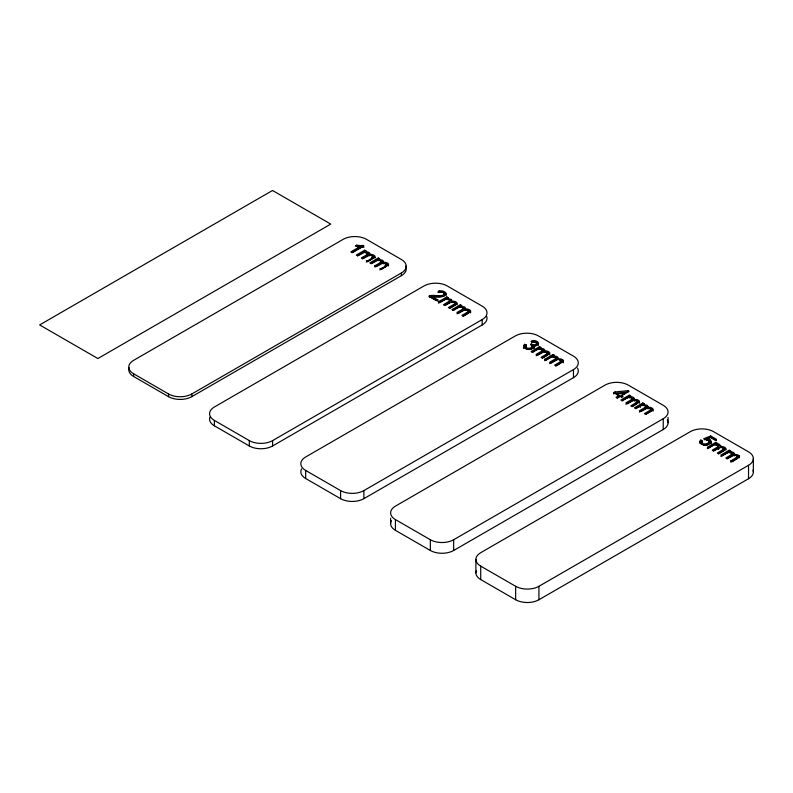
<?xml version="1.0" encoding="UTF-8"?>
<svg xmlns="http://www.w3.org/2000/svg" width="793" height="793" viewBox="0 0 793 793"><rect width="100%" height="100%" fill="white"/><g stroke="black" fill="none" stroke-linecap="round" stroke-linejoin="round"><path stroke-width="1.19" d="M475.899 559.402L475.899 572.853M668.063 422.768L668.063 417.396M753.35 472.013L753.35 458.572M632.437 398.671C630.326 395.152 624.359 399.474 622.297 400.852L620.86 400.029L629.295 395.162L630.574 395.905L630.574 397.243M645.978 406.492C643.916 402.973 637.83 407.275 635.837 408.673L634.4 407.85L642.836 402.983L644.114 403.716L644.114 405.064L642.925 405.748L642.836 402.983M732.425 455.053L731.592 454.092M732.425 453.715C730.313 450.186 724.316 454.498 722.274 455.896L720.847 455.063L729.273 450.196L730.551 450.939L730.551 452.278M558.302 359.546L557.618 358.277L555.477 357.336M367.883 255.059L367.308 254.186M381.423 262.88L381.017 262.116M556.21 358.059C554.029 354.293 548.141 359.021 546.08 360.181L544.652 359.358L544.652 360.706L554.357 355.234L554.357 356.572L553.177 357.256L553.078 354.491L544.652 359.358M556.21 359.407L555.467 358.426M632.427 400.078L631.605 399.057M645.968 407.899L645.066 406.839M720.906 447.649C721.194 444.308 715.355 446.261 715.831 443.802L717.011 443.118L717.011 444.467L715.831 445.151M538.497 345.322L538.05 343.627L535.731 342.239M734.387 455.598L733.416 453.715L730.006 452.912M374.772 257.279L367.734 261.64L366.316 260.828C369.766 260.808 376.288 255.247 370.133 255.187A2.31 1.328 0 0 0 369.528 255.237L362.748 258.766L361.321 257.943L366.802 254.781A3.717 2.151 0 0 0 367.952 253.77M388.312 265.1L381.274 269.461L379.857 268.639C383.366 268.639 389.789 263.028 383.673 262.998A2.31 1.328 0 0 0 383.069 263.048L376.288 266.587L374.861 265.754L374.861 267.072L380.343 263.91L380.343 262.592L374.861 265.754M388.52 266.002A3.053 1.764 0 0 0 388.045 264.852L386.875 264.079A4.015 2.32 0 0 0 384.952 263.603L383.217 263.643L383.495 261.353L382.533 260.243L378.38 259.42L379.56 258.736L379.56 260.045M451.822 302.529L451.544 300.854L448.471 299.665M639.525 403.201A3.053 1.764 0 0 0 639.049 402.051L637.889 401.278A4.015 2.32 0 0 0 635.956 400.802L634.222 400.842L634.459 398.383L632.774 396.996L629.384 396.589L629.384 397.927M653.045 411.121A3.053 1.764 0 0 0 652.589 409.862L651.43 409.099A4.015 2.32 0 0 0 649.497 408.623L647.762 408.653L648.05 406.343L647.078 405.223L642.925 404.4M647.822 408.593L647.683 407.047L645.105 405.808M369.667 255.822C372.383 251.183 363.095 251.896 366.019 250.925L366.019 252.233M383.217 262.334L384.942 262.295A4.015 2.32 0 0 1 386.875 262.77L387.836 263.345A3.182 1.834 0 0 1 388.441 265.001M383.217 263.643L383.515 262.81M451.772 302.599L451.544 299.506L446.935 298.346M470.596 312.888A3.053 1.764 0 0 0 470.14 311.629L468.98 310.856A4.015 2.32 0 0 0 467.047 310.38L465.313 310.42L465.61 308.17L464.629 306.98L460.475 306.167M465.313 310.42L465.005 308.596L461.883 307.466M549.708 354.917A3.053 1.764 0 0 0 549.301 353.559L548.132 352.786A4.015 2.32 0 0 0 546.199 352.31L544.464 352.35L544.751 350.03L543.671 348.841L539.636 348.097L540.816 347.413L540.816 348.751L539.636 349.435L539.537 346.67L531.112 351.537L532.539 352.37C534.532 351.21 540.529 346.472 542.67 350.248A3.717 2.151 0 0 1 541.55 351.24L536.118 354.431L537.545 355.254L544.176 351.755A2.369 1.368 0 0 1 544.92 351.676A2.944 1.705 0 0 1 547.041 352.221A1.992 1.15 0 0 1 547.527 353.549M544.464 352.35L544.444 350.813L542.065 349.544M634.222 400.842L633.914 399.018L630.792 397.888M647.762 407.315L649.497 407.275A4.015 2.32 0 0 1 651.43 407.751L652.599 408.514A3.053 1.764 0 0 1 652.956 409.981L645.829 414.442L644.402 413.619L649.715 410.556L649.715 411.904L645.462 414.352M734.209 455.876C736.915 451.197 727.637 451.911 730.551 450.939M702.231 442.444L701.924 444.199L704.392 445.279M702.539 440.829L702.539 442.177L700.913 441.384L700.913 440.046C703.322 440.849 699.971 444.278 705.106 443.951A4.441 2.557 0 0 0 707.99 443.069L708.298 442.91M708.298 444.249L708.03 444.427A4.441 2.557 0 0 1 705.492 445.309M351.844 252.61L359.933 247.941L359.933 246.623L350.833 251.887L352.261 252.709L363.937 245.959L363.016 245.433A10.16 5.868 0 0 1 356.81 245.077M366.019 250.925L364.74 250.182L356.315 255.049L357.742 255.871L364.423 252.392L367.546 253.046A1.705 0.981 0 0 1 367.902 253.75M357.365 255.752L364.74 251.49L364.74 250.182M362.232 258.726L366.802 256.089A3.717 2.151 0 0 0 367.952 255.078M366.316 262.136L371.62 259.063A6.76 3.906 0 0 0 372.67 258.359A1.992 1.15 0 0 0 372.284 257.091M379.56 258.736L378.281 258.003L369.855 262.87L371.283 263.692L377.964 260.213L381.096 260.867A1.705 0.981 0 0 1 381.443 261.571M370.906 263.573L378.281 259.311M379.857 269.947L385.16 266.884L385.16 265.576M133.601 373.79L168.532 393.962A16.465 9.506 0 0 0 191.827 393.962L401.417 272.951A16.465 9.506 0 0 0 401.417 259.509L366.485 239.337A16.465 9.506 0 0 0 343.191 239.337L133.601 360.349A16.465 9.506 0 0 0 133.601 373.79L133.601 376.477L168.532 396.649A16.465 9.506 0 0 0 191.827 396.649L401.417 275.647A16.465 9.506 0 0 0 405.461 266.032M437.855 301.231L437.855 299.883L436.487 300.676L428.795 296.235A3.598 2.082 0 0 1 429.955 295.759M448.124 299.011L448.124 297.662L446.846 296.929L438.41 301.796L439.837 302.619C441.939 301.459 447.658 296.78 449.988 300.438A3.717 2.151 0 0 1 448.858 301.489L443.426 304.681L444.853 305.513L451.475 302.004A2.369 1.368 0 0 1 452.228 301.925A2.944 1.705 0 0 1 454.349 302.48A1.992 1.15 0 0 1 454.825 303.808M438.41 303.134L448.124 297.662M444.338 305.503L448.897 302.867A3.717 2.151 0 0 0 450.047 301.855L449.314 300.904M449.472 308.299L453.725 305.84A6.76 3.906 0 0 0 454.776 305.136M461.665 306.822L461.665 305.483L460.386 304.74L451.951 309.607L453.378 310.43C455.489 309.28 461.199 304.591 463.528 308.249A3.717 2.151 0 0 1 462.398 309.31M453.011 310.35L461.665 305.483M456.966 313.85L462.438 310.687A3.717 2.151 0 0 0 463.588 309.666L462.696 308.636M463.013 316.12L467.265 313.661A6.76 3.906 0 0 0 468.316 312.957A1.992 1.15 0 0 0 468.138 311.827M214.388 420.429L249.319 440.601A16.465 9.506 0 0 0 272.604 440.601L482.194 319.589A16.465 9.506 0 0 0 482.194 306.148L447.262 285.976A16.465 9.506 0 0 0 423.977 285.976L214.388 406.987A16.465 9.506 0 0 0 214.388 420.429L214.388 425.811L249.319 445.973A16.465 9.506 0 0 0 272.604 445.973L482.194 324.971A16.465 9.506 0 0 0 486.664 316.298M532.162 352.28L539.537 348.018M536.118 355.779L541.589 352.617A3.717 2.151 0 0 0 542.739 351.606L542.006 350.655M547.467 353.539A6.76 3.906 0 0 1 546.397 354.233L541.104 357.316L542.531 358.139L549.628 353.668A3.053 1.764 0 0 0 549.301 352.211L548.132 351.438A4.015 2.32 0 0 0 546.199 350.962L544.464 351.002M542.174 358.049L546.417 355.591A6.76 3.906 0 0 0 547.467 354.887M556.28 358.079A3.717 2.151 0 0 1 555.09 359.06L549.658 362.252L551.085 363.075L557.717 359.566A2.369 1.368 0 0 1 558.46 359.497A2.944 1.705 0 0 1 560.582 360.042A1.992 1.15 0 0 1 561.067 361.37A6.76 3.906 0 0 1 559.937 362.054L554.644 365.137L556.071 365.95L563.169 361.489A3.053 1.764 0 0 0 562.842 360.032M549.658 363.591L555.13 360.428A3.717 2.151 0 0 0 556.28 359.417M555.715 365.86L559.957 363.412A6.76 3.906 0 0 0 561.008 362.708A1.992 1.15 0 0 0 560.621 361.439M305.652 470.437L340.584 490.599A16.465 9.506 0 0 0 363.878 490.599L573.468 369.597A16.465 9.506 0 0 0 573.468 356.156L538.536 335.984A16.465 9.506 0 0 0 515.242 335.984L305.652 456.986A16.465 9.506 0 0 0 305.652 470.437L305.652 478.506L340.584 498.668A16.465 9.506 0 0 0 363.878 498.668L573.468 377.666A16.465 9.506 0 0 0 577.512 368.061M613.742 394.052L613.742 392.704L615.051 391.95L627.907 390.662L629.067 391.336L621.534 395.687L621.534 397.035M616.934 398.036L618.788 396.966L618.788 395.618L616.002 397.224L617.43 398.056L620.225 396.441L621.791 397.352L623.1 396.599L621.534 395.687M621.92 400.772L630.574 395.905M632.497 398.75A3.717 2.151 0 0 1 631.307 399.731L625.875 402.923L627.303 403.746L633.934 400.237A2.369 1.368 0 0 1 634.678 400.168M625.875 404.271L631.347 401.109A3.717 2.151 0 0 0 632.497 400.088M634.678 400.148A2.944 1.705 0 0 1 636.799 400.713A1.992 1.15 0 0 1 637.285 402.041A6.76 3.906 0 0 1 636.155 402.725L630.861 405.808L632.289 406.621L639.386 402.16A3.053 1.764 0 0 0 639.049 400.703L637.889 399.93A4.015 2.32 0 0 0 635.956 399.454L634.222 399.494M631.922 406.541L636.174 404.083A6.76 3.906 0 0 0 637.225 403.379A1.992 1.15 0 0 0 637.047 402.249M635.461 408.583L644.114 403.716M639.416 412.082L644.887 408.92L644.887 407.582L639.416 410.744L640.843 411.567L647.475 408.058A2.369 1.368 0 0 1 648.218 407.979A2.944 1.705 0 0 1 650.339 408.534M395.429 519.574L430.361 539.746A16.465 9.506 0 0 0 453.646 539.746L663.235 418.744A16.465 9.506 0 0 0 663.235 405.292L628.304 385.13A16.465 9.506 0 0 0 605.019 385.13L395.429 506.132A16.465 9.506 0 0 0 395.429 519.574L395.429 530.329L430.361 550.501A16.465 9.506 0 0 0 453.646 550.501L663.235 429.499A16.465 9.506 0 0 0 667.29 419.894M717.011 443.118L715.732 442.385L707.306 447.252L708.734 448.075C710.835 446.915 716.545 442.236 718.884 445.894A3.717 2.151 0 0 1 717.754 446.945L712.312 450.137L713.74 450.969L720.371 447.46A2.369 1.368 0 0 1 721.124 447.381A2.944 1.705 0 0 1 723.246 447.936A1.992 1.15 0 0 1 723.722 449.264M707.306 448.59L715.732 443.723L715.732 442.385M713.224 450.959L717.794 448.323A3.717 2.151 0 0 0 718.944 447.311L718.052 446.281M723.662 449.254A6.76 3.906 0 0 1 722.592 449.938L717.308 453.021L718.726 453.844L725.823 449.373A3.053 1.764 0 0 0 725.496 447.916L724.326 447.153A4.015 2.32 0 0 0 722.403 446.677C720.51 446.905 719.608 442.504 715.831 443.802M718.369 453.755L722.611 451.306A6.76 3.906 0 0 0 723.662 450.593M720.847 456.411L729.273 451.544L729.273 450.196M732.484 453.784A3.717 2.151 0 0 1 731.295 454.766L725.853 457.957L727.28 458.78L733.912 455.281A2.369 1.368 0 0 1 734.665 455.202A2.944 1.705 0 0 1 736.786 455.747A1.992 1.15 0 0 1 737.262 457.075A6.76 3.906 0 0 1 736.132 457.759M726.765 458.78L731.334 456.144A3.717 2.151 0 0 0 732.484 455.132M730.849 460.842L736.162 457.779L736.162 459.117L730.849 462.19L730.849 460.842L732.266 461.665L739.363 457.194A3.053 1.764 0 0 0 739.036 455.737M480.717 566.133L515.648 586.295A16.465 9.506 0 0 0 538.933 586.295L748.523 465.293A16.465 9.506 0 0 0 748.523 451.841L713.591 431.679A16.465 9.506 0 0 0 690.306 431.679L480.717 552.681A16.465 9.506 0 0 0 480.717 566.133L480.717 579.574L515.648 599.736A16.465 9.506 0 0 0 538.933 599.736L748.523 478.734A16.465 9.506 0 0 0 753.003 470.061M429.885 295.601A14.651 8.455 0 0 1 436.031 295.581A39.67 22.898 0 0 0 439.054 295.591C440.66 295.72 445.339 295.521 443.911 292.934C442.365 290.724 435.625 293.41 438.965 291.011M709.547 440.958A5.472 3.162 0 0 0 706.751 440.214L706.751 438.866L710.508 437.419L715.147 440.105L716.515 439.312L710.726 435.972L703.619 438.767L704.789 439.649A3.549 2.052 0 0 1 708.545 440.561A3.549 2.052 0 0 1 708.318 442.92M704.64 439.719L710.726 437.32L716.515 440.66M706.751 440.204L708.625 439.491M530.507 349.316L532.073 348.137L531.697 346.749M438.053 292.647L438.965 292.359M531.548 342.17L535.543 342.179M530.061 349.445L527.771 349.515M553.177 355.908L556.557 356.325L558.143 357.494L558.004 358.823L559.739 358.783A4.015 2.32 0 0 1 561.672 359.259L562.852 360.022M553.296 357.246L554.832 357.237M369.667 254.513L371.402 254.474A4.015 2.32 0 0 1 373.334 254.949L374.296 255.534A3.182 1.834 0 0 1 374.901 257.19M451.772 301.261L453.507 301.221A4.015 2.32 0 0 1 455.44 301.697L456.609 302.46A3.053 1.764 0 0 1 456.966 303.927L449.839 308.388L448.412 307.565L453.725 304.502L453.725 305.84M465.313 309.072L467.047 309.032A4.015 2.32 0 0 1 468.98 309.508L470.15 310.281A3.053 1.764 0 0 1 470.507 311.738L463.38 316.209L461.952 315.386L467.265 312.313L467.265 313.661M734.209 454.528L735.944 454.498A4.015 2.32 0 0 1 737.867 454.964L739.046 455.737M365.989 252.858L368.448 253.423L369.934 254.781M559.471 360.111L559.739 360.131A4.015 2.32 0 0 1 561.672 360.607L562.852 361.37M722.126 448.005L722.393 448.015A4.015 2.32 0 0 1 724.326 448.491L725.506 449.264A3.053 1.764 0 0 1 725.972 450.027M534.135 347.066C531.697 344.846 536.663 346.491 537.912 344.796C539.518 343.508 537.783 341.496 536.296 341.099C533.203 339.255 527.712 342.269 533.818 341.654C535.225 341.347 538.011 343.052 535.949 344.301A3.469 2.002 0 0 1 535.701 344.43L535.444 344.539A2.23 1.289 0 0 1 533.748 344.737A4.233 2.448 0 0 1 531.637 344.053M380.303 260.748L383.425 262.453M527.028 349.326L525.61 348.345L525.789 346.987A7.028 4.064 0 0 1 526.146 346.591M526.374 345.034L524.748 344.321L524.748 345.669L526.374 346.382L526.374 345.034A7.028 4.064 0 0 0 525.779 345.639C524.54 348.058 528.782 348.702 530.358 348.018C534.918 347.017 528.455 344.013 531.419 343.914L531.419 345.252M539.537 346.67L540.816 347.413M553.078 354.491L554.357 355.234M363.937 247.267L363.016 246.742L363.016 245.433M613.742 392.704L618.788 395.618M436.903 300.686L432.155 297.94L432.155 296.592L437.855 299.883M443.644 294.054C445.428 298.376 436.735 296.195 434.316 296.503A15.463 8.931 0 0 0 433.741 296.493A6.622 3.826 0 0 0 432.145 296.592M374.514 257.021L373.334 256.258A4.015 2.32 0 0 0 371.402 255.782M536.227 343.746L536.692 344.806L535.949 345.649A3.469 2.002 0 0 1 535.701 345.778L535.444 345.887A2.23 1.289 0 0 1 533.748 346.075A4.233 2.448 0 0 1 531.637 345.391M739.046 457.075L737.867 456.312A4.015 2.32 0 0 0 736.201 455.866M446.251 295.373L446.231 295.105A4.58 2.637 0 0 0 445.676 294.044L444.724 293.291A8.475 4.887 0 0 0 444.11 292.944L443.257 292.577A4.629 2.666 0 0 0 438.935 292.33M748.523 465.293L748.523 478.734M731.334 454.795L731.334 456.144M722.611 449.958L722.611 451.306M718.636 448.134L718.636 449.482M717.794 446.974L717.794 448.323M710.726 435.972L710.726 437.32M663.235 418.744L663.235 429.499M640.209 406.145L640.209 407.493M636.174 402.735L636.174 404.083M631.347 399.761L631.347 401.109M629.295 395.162L629.295 396.51M627.907 390.662L627.907 392L615.051 393.288L615.051 391.95M573.468 369.597L573.468 377.666M559.957 362.064L559.957 363.412M555.13 359.09L555.13 360.428M546.417 354.253L546.417 355.591M541.589 351.269L541.589 352.617M538.933 586.295L538.933 599.736M515.648 586.295L515.648 599.736M482.194 319.589L482.194 324.971M462.438 310.687L462.438 309.339L456.966 312.501L458.394 313.324L465.015 309.815A2.369 1.368 0 0 1 465.769 309.746A2.944 1.705 0 0 1 467.89 310.291A1.992 1.15 0 0 1 468.366 311.619A6.76 3.906 0 0 1 467.246 312.303M460.386 304.74L460.475 307.506M453.646 539.746L453.646 550.501M448.897 301.518L448.897 302.867M446.846 296.929L446.935 299.695M436.071 295.472L436.071 296.82A39.67 22.898 0 0 0 439.054 296.939L444.457 296.027L446.231 293.757A4.58 2.637 0 0 0 445.676 292.706L444.724 291.953A8.475 4.887 0 0 0 444.11 291.606L443.257 291.239A4.629 2.666 0 0 0 438.935 290.981M430.361 539.746L430.361 550.501M401.417 272.951L401.417 275.647M390.612 518.235L390.612 523.608M378.281 258.003L378.38 260.728M371.62 257.755L371.62 259.063M366.802 254.781L366.802 256.089M363.878 490.599L363.878 498.668M356.731 246.484L356.731 245.176L355.353 245.969A12.539 7.246 0 0 0 359.933 246.623M340.584 490.599L340.584 498.668M272.604 440.601L272.604 445.973M249.319 440.601L249.319 445.973M191.827 393.962L191.827 396.649M168.532 393.962L168.532 396.649M359.933 247.931A12.539 7.246 0 0 1 358.248 247.803M363.045 246.801A10.16 5.868 0 0 1 356.81 246.385M374.504 257.031A3.053 1.764 0 0 1 374.99 258.092M381.492 262.889A3.717 2.151 0 0 1 380.303 263.881M385.765 264.882A1.992 1.15 0 0 1 386.27 266.19A6.76 3.906 0 0 1 385.14 266.874M133.601 376.477A16.465 9.506 0 0 1 129.13 367.813M381.492 261.581A3.717 2.151 0 0 1 380.303 262.572M432.145 297.93A6.622 3.826 0 0 1 433.632 297.841M429.885 296.939A14.651 8.455 0 0 1 436.031 296.919M429.409 297.276A3.598 2.082 0 0 1 429.955 297.107M454.597 304.006A1.992 1.15 0 0 1 454.825 305.146M457.095 304.869A3.053 1.764 0 0 0 456.599 303.808L455.44 303.035A4.015 2.32 0 0 0 454.032 302.629M214.388 425.811A16.465 9.506 0 0 1 209.907 417.138M454.776 303.798A6.76 3.906 0 0 1 453.705 304.482M523.767 348.514A5.184 2.994 0 0 1 524.669 345.629M533.6 346.888A4.203 2.429 0 0 1 534.066 348.543M546.764 353.41A2.944 1.705 0 0 1 547.041 353.569A1.992 1.15 0 0 1 547.527 354.897M562.842 361.37A3.053 1.764 0 0 1 563.199 362.837M305.652 478.506A16.465 9.506 0 0 1 301.608 468.891M533.6 345.54A4.203 2.429 0 0 1 532.559 348.633A5.036 2.914 0 0 1 529.04 349.366A5.511 3.182 0 0 1 525.61 348.583A7.286 4.203 0 0 1 524.986 348.236A5.184 2.994 0 0 1 524.669 344.291M646.037 407.909A3.717 2.151 0 0 1 644.848 408.891M650.587 410.07A1.992 1.15 0 0 1 650.825 411.21M650.766 411.19A6.76 3.906 0 0 1 649.695 411.884M395.429 530.329A16.465 9.506 0 0 1 391.385 520.723M646.037 406.571A3.717 2.151 0 0 1 644.848 407.552M650.766 409.852A6.76 3.906 0 0 1 649.695 410.546M650.319 408.554A1.992 1.15 0 0 1 650.825 409.862M699.694 442.871A5.095 2.944 0 0 1 700.853 441.354M711.093 443.743A5.125 2.964 0 0 0 709.864 441.096A5.759 3.321 0 0 0 709.537 440.977M708.526 441.889A3.549 2.052 0 0 1 708.318 444.258M723.275 449.324A1.992 1.15 0 0 1 723.722 450.602M736.875 457.174A1.992 1.15 0 0 1 737.262 458.423A6.76 3.906 0 0 1 736.132 459.107M739.036 457.085A3.053 1.764 0 0 1 739.482 457.749M480.717 579.574A16.465 9.506 0 0 1 476.246 570.901M706.751 438.876A5.472 3.162 0 0 1 709.547 439.619M700.853 440.006A5.095 2.944 0 0 0 700.794 443.753L701.032 443.842A7.514 4.342 0 0 0 701.656 444.209L702.677 444.645A5.016 2.894 0 0 0 705.255 445.042L705.879 445.022A6.225 3.588 0 0 0 709.715 443.852L710.092 443.604A5.125 2.964 0 0 0 709.864 439.758M709.537 439.629A5.759 3.321 0 0 1 709.864 439.818M272.524 190.479L39.65 324.922L97.866 358.535L330.75 224.092L272.524 190.479M625.35 393.179L620.106 396.203L616.458 394.101L625.35 393.179"/></g></svg>
